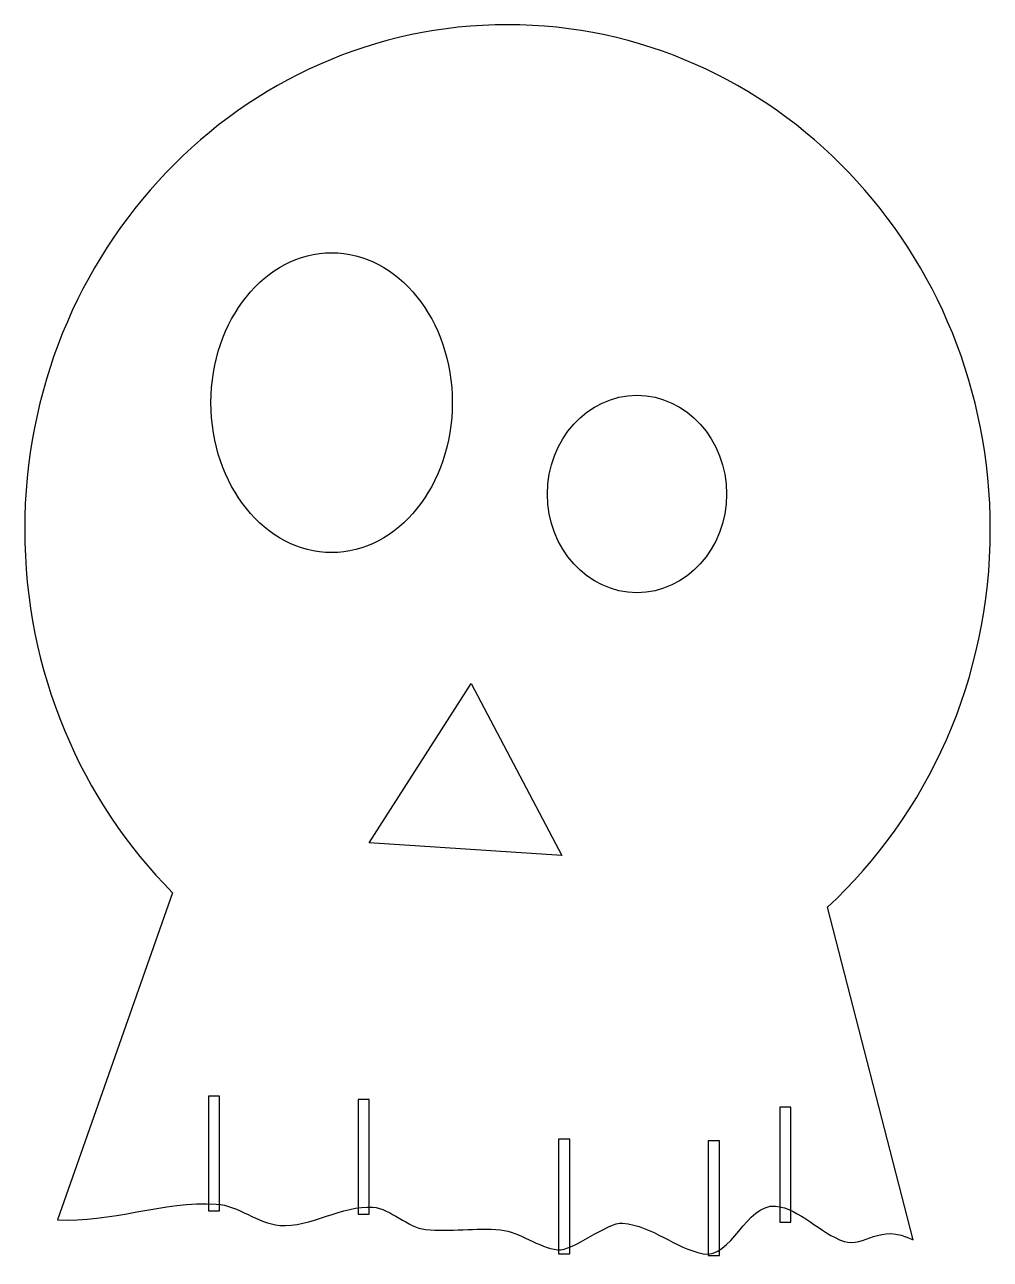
# Model space of a CAD drawing. Header units: centimetres. Extents: x -7 to 7, y -9 to 8.9.
import ezdxf

# ---------------------------------------------------------------- set-up
doc = ezdxf.new("R2010")
doc.units = ezdxf.units.CM
doc.header["$MEASUREMENT"] = 0
doc.layers.add('Camada 1', color=7, linetype='Continuous')

msp = doc.modelspace()

# ---------------------------------------------------------------- linework, layer by layer
at = {"layer": 'Camada 1', "color": 7}
for points in [[(-4.34868, -8.30028), (-4.18686, -8.30028), (-4.18686, -6.63174), (-4.34868, -6.63174), (-4.34868, -8.30028)], [(-2.17328, -8.34661), (-2.0113, -8.34661), (-2.0113, -6.67807), (-2.17328, -6.67807), (-2.17328, -8.34661)], [(3.95988, -8.4625), (4.12182, -8.4625), (4.12182, -6.79398), (3.95988, -6.79398), (3.95988, -8.4625)], [(0.74289, -8.92592), (0.90483, -8.92592), (0.90483, -7.25738), (0.74289, -7.25738), (0.74289, -8.92592)], [(2.91858, -8.94915), (3.0804, -8.94915), (3.0804, -7.28061), (2.91858, -7.28061), (2.91858, -8.94915)]]:
    msp.add_lwpolyline(points, close=True, dxfattribs=at)
at = {"layer": 'Camada 1'}
msp.add_open_spline([(0.00007, 8.94915), (3.87645, 8.94915), (7.0201, 5.66273), (7.0201, 1.61001), (7.0201, 1.61001), (7.0201, -0.57592), (6.10506, -2.53863), (4.65417, -3.88324), (4.65417, -3.88324), (4.65417, -3.88324), (5.89689, -8.72202), (5.89689, -8.72202), (5.89689, -8.72202), (5.39582, -8.46183), (5.20207, -8.84532), (4.89298, -8.74319), (4.89298, -8.74319), (4.54259, -8.62743), (4.2506, -8.26366), (3.89539, -8.23135), (3.89539, -8.23135), (3.46674, -8.19254), (3.25766, -9.00401), (2.8437, -8.92355), (2.8437, -8.92355), (2.42907, -8.84296), (2.12319, -8.52035), (1.67363, -8.47844), (1.67363, -8.47844), (1.46157, -8.4587), (0.94338, -8.88968), (0.73121, -8.86605), (0.73121, -8.86605), (0.45377, -8.83504), (0.1763, -8.60522), (-0.10114, -8.57678), (-0.10114, -8.57678), (-0.46529, -8.53953), (-0.82956, -8.60805), (-1.19398, -8.57017), (-1.19398, -8.57017), (-1.44782, -8.54369), (-1.70193, -8.26688), (-1.95587, -8.24624), (-1.95587, -8.24624), (-2.39931, -8.21031), (-2.86884, -8.5463), (-3.31099, -8.51045), (-3.31099, -8.51045), (-3.63632, -8.48426), (-3.90874, -8.22118), (-4.23447, -8.20068), (-4.23447, -8.20068), (-4.99546, -8.15305), (-5.78321, -8.47738), (-6.54434, -8.4296), (-6.54434, -8.4296), (-6.54434, -8.4296), (-4.87168, -3.67314), (-4.87168, -3.67314), (-4.87168, -3.67314), (-6.19589, -2.33803), (-7.0201, -0.46459), (-7.0201, 1.61), (-7.0201, 1.61), (-7.0201, 5.66273), (-3.87645, 8.94915), (0.00007, 8.94915)], degree=3, knots=[0, 0, 0, 0, 0.05555556, 0.05555556, 0.05555556, 0.05555556, 0.11111111, 0.11111111, 0.11111111, 0.11111111, 0.16666667, 0.16666667, 0.16666667, 0.16666667, 0.22222222, 0.22222222, 0.22222222, 0.22222222, 0.27777778, 0.27777778, 0.27777778, 0.27777778, 0.33333333, 0.33333333, 0.33333333, 0.33333333, 0.38888889, 0.38888889, 0.38888889, 0.38888889, 0.44444444, 0.44444444, 0.44444444, 0.44444444, 0.5, 0.5, 0.5, 0.5, 0.55555556, 0.55555556, 0.55555556, 0.55555556, 0.61111111, 0.61111111, 0.61111111, 0.61111111, 0.66666667, 0.66666667, 0.66666667, 0.66666667, 0.72222222, 0.72222222, 0.72222222, 0.72222222, 0.77777778, 0.77777778, 0.77777778, 0.77777778, 0.83333333, 0.83333333, 0.83333333, 0.83333333, 0.88888889, 0.88888889, 0.88888889, 0.88888889, 1, 1, 1, 1], dxfattribs=at)
msp.add_open_spline([(0.00007, 8.94915), (3.87645, 8.94915), (7.0201, 5.66273), (7.0201, 1.61001), (7.0201, 1.61001), (7.0201, -0.57592), (6.10506, -2.53863), (4.65417, -3.88324), (4.65417, -3.88324), (4.65417, -3.88324), (5.89689, -8.72202), (5.89689, -8.72202), (5.89689, -8.72202), (5.39582, -8.46183), (5.20207, -8.84532), (4.89298, -8.74319), (4.89298, -8.74319), (4.54259, -8.62743), (4.2506, -8.26366), (3.89539, -8.23135), (3.89539, -8.23135), (3.46674, -8.19254), (3.25766, -9.00401), (2.8437, -8.92355), (2.8437, -8.92355), (2.42907, -8.84296), (2.12319, -8.52035), (1.67363, -8.47844), (1.67363, -8.47844), (1.46157, -8.4587), (0.94338, -8.88968), (0.73121, -8.86605), (0.73121, -8.86605), (0.45377, -8.83504), (0.1763, -8.60522), (-0.10114, -8.57678), (-0.10114, -8.57678), (-0.46529, -8.53953), (-0.82956, -8.60805), (-1.19398, -8.57017), (-1.19398, -8.57017), (-1.44782, -8.54369), (-1.70193, -8.26688), (-1.95587, -8.24624), (-1.95587, -8.24624), (-2.39931, -8.21031), (-2.86884, -8.5463), (-3.31099, -8.51045), (-3.31099, -8.51045), (-3.63632, -8.48426), (-3.90874, -8.22118), (-4.23447, -8.20068), (-4.23447, -8.20068), (-4.99546, -8.15305), (-5.78321, -8.47738), (-6.54434, -8.4296), (-6.54434, -8.4296), (-6.54434, -8.4296), (-4.87168, -3.67314), (-4.87168, -3.67314), (-4.87168, -3.67314), (-6.19589, -2.33803), (-7.0201, -0.46459), (-7.0201, 1.61), (-7.0201, 1.61), (-7.0201, 5.66273), (-3.87645, 8.94915), (0.00007, 8.94915)], degree=3, knots=[0, 0, 0, 0, 0.05555556, 0.05555556, 0.05555556, 0.05555556, 0.11111111, 0.11111111, 0.11111111, 0.11111111, 0.16666667, 0.16666667, 0.16666667, 0.16666667, 0.22222222, 0.22222222, 0.22222222, 0.22222222, 0.27777778, 0.27777778, 0.27777778, 0.27777778, 0.33333333, 0.33333333, 0.33333333, 0.33333333, 0.38888889, 0.38888889, 0.38888889, 0.38888889, 0.44444444, 0.44444444, 0.44444444, 0.44444444, 0.5, 0.5, 0.5, 0.5, 0.55555556, 0.55555556, 0.55555556, 0.55555556, 0.61111111, 0.61111111, 0.61111111, 0.61111111, 0.66666667, 0.66666667, 0.66666667, 0.66666667, 0.72222222, 0.72222222, 0.72222222, 0.72222222, 0.77777778, 0.77777778, 0.77777778, 0.77777778, 0.83333333, 0.83333333, 0.83333333, 0.83333333, 0.88888889, 0.88888889, 0.88888889, 0.88888889, 1, 1, 1, 1], dxfattribs=at)
at = {"layer": 'Camada 1', "color": 7}
for points, knots in [([(-2.55676, 1.27348), (-1.59048, 1.27348), (-0.80223, 2.25276), (-0.80223, 3.45344), (-0.80223, 3.45344), (-0.80223, 4.65399), (-1.59048, 5.63326), (-2.55676, 5.63326), (-2.55676, 5.63326), (-3.5232, 5.63326), (-4.31132, 4.65398), (-4.31132, 3.45344), (-4.31132, 3.45344), (-4.31132, 2.25276), (-3.52318, 1.27348), (-2.55676, 1.27348)], [0, 0, 0, 0, 0.2, 0.2, 0.2, 0.2, 0.4, 0.4, 0.4, 0.4, 0.6, 0.6, 0.6, 0.6, 1, 1, 1, 1]), ([(1.88271, 0.68872), (2.60023, 0.68872), (3.18536, 1.33356), (3.18536, 2.12416), (3.18536, 2.12416), (3.18536, 2.91487), (2.60023, 3.55971), (1.88271, 3.55971), (1.88271, 3.55971), (1.16532, 3.55971), (0.58017, 2.91487), (0.58017, 2.12416), (0.58017, 2.12416), (0.58016, 1.33357), (1.16532, 0.68872), (1.88271, 0.68872)], [0, 0, 0, 0, 0.2, 0.2, 0.2, 0.2, 0.4, 0.4, 0.4, 0.4, 0.6, 0.6, 0.6, 0.6, 1, 1, 1, 1]), ([(-0.53008, -0.62993), (-0.53008, -0.62993), (-2.0113, -2.94718), (-2.0113, -2.94718), (-2.0113, -2.94718), (-2.0113, -2.94718), (0.78921, -3.13263), (0.78921, -3.13263), (0.78921, -3.13263), (0.78921, -3.13263), (-0.53008, -0.62993), (-0.53008, -0.62993)], [0, 0, 0, 0, 0.25, 0.25, 0.25, 0.25, 0.5, 0.5, 0.5, 0.5, 1, 1, 1, 1])]:
    msp.add_open_spline(points, degree=3, knots=knots, dxfattribs=at)

doc.saveas('drawing.dxf')
